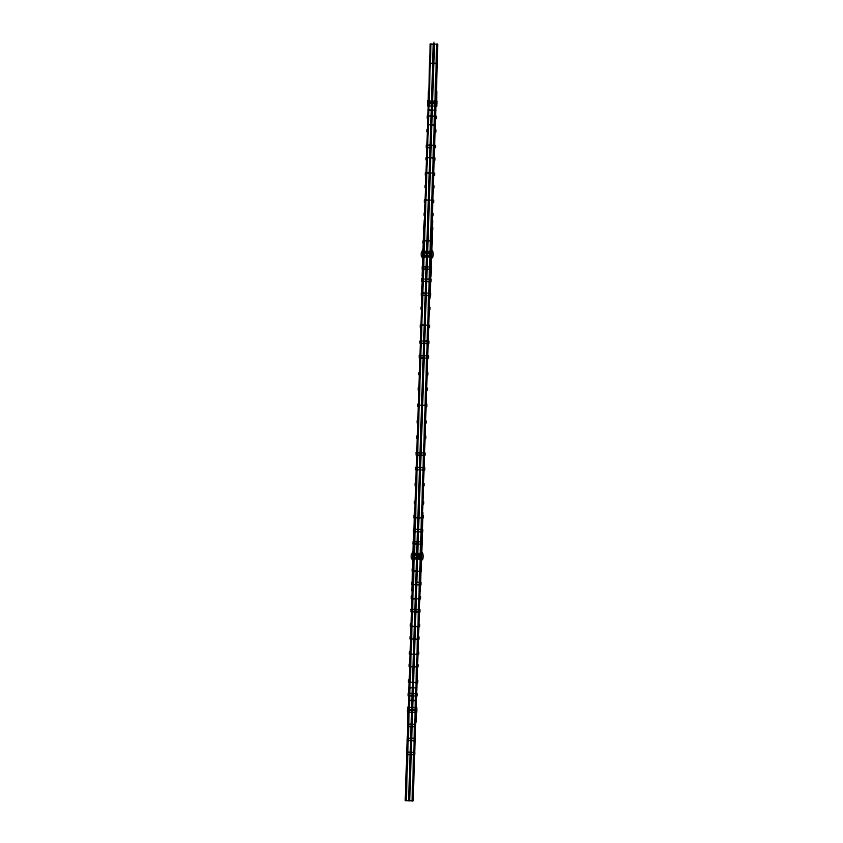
<?xml version="1.0" encoding="UTF-8"?>
<svg xmlns="http://www.w3.org/2000/svg" width="843" height="843" viewBox="0 0 843 843"><rect width="100%" height="100%" fill="white"/><g stroke="black" fill="none" stroke-linecap="round" stroke-linejoin="round"><path stroke-width="1.26" d="M407.675 721.555L407.886 709.911M408.328 712.251L408.381 710.038M428.212 102.214L428.465 91.097M428.518 103.204L430.078 44.036L437.601 44.236L436.052 103.404M430.931 44.057L414.356 556.275M415.862 712.44L415.926 710.238L411.69 709.996M431.837 102.561L433.365 44.121M433.523 44.131L408.834 800.692L431.837 102.519M416.147 722.188L416.421 710.196M433.334 63.425L433.892 42.15M434.324 44.152L409.477 800.713L434.166 44.142M436.748 44.215L420.236 554.515M420.973 554.589L437.496 44.226M436.537 102.477L436.832 91.35M408.054 695.738L408.138 693.41M408.581 679.943L408.507 682.282L417.654 682.588L417.738 680.248M409.024 666.581L409.097 664.242M409.519 651.797L409.435 654.136L418.592 654.442L418.665 652.103M410.014 636.581L409.94 638.91L417.791 639.173M410.436 624.041L410.362 626.381L419.508 626.686L419.593 624.347M411.279 598.614L411.352 596.275M411.827 582.207L411.742 584.547L420.899 584.852L420.973 582.513L417.053 582.387M412.195 571.09L412.269 568.762M413.175 541.554L413.091 543.883L422.248 544.188L422.322 541.859M413.966 517.665L414.039 515.336M414.429 503.629L414.503 501.29M415.03 485.589L415.104 483.25M415.557 469.72L415.631 467.38M416.6 438.255L416.674 435.926M417.106 422.901L417.18 420.573M417.654 406.337L417.738 404.008M418.191 390.056L418.276 387.717M418.708 374.703L418.781 372.364M419.751 343.238L419.825 340.909M420.278 327.369L420.351 325.04L429.509 325.345L429.424 327.674M420.878 309.328L420.952 307M421.416 292.953L421.342 295.292L430.488 295.598L430.573 293.259L422.722 292.995M423.07 242.963L423.154 240.624M423.523 229.507L423.597 227.178M423.987 215.439L424.061 213.1M424.419 202.32L424.503 199.981L433.65 200.286L433.576 202.626M424.904 187.673L424.988 185.344M425.325 175.144L425.399 172.804L434.556 173.11L434.472 175.449M425.831 159.917L425.905 157.588M426.758 131.771L426.843 129.443M427.211 118.315L427.285 115.976L436.442 116.281L436.358 118.621M412.596 569.057L412.954 558.466L411.921 590.722M413.102 553.946L413.755 534.314M422.322 276.019L422.975 256.388M423.123 251.867L423.808 231.108M413.144 553.956L414.524 512.312M421.637 298.022L423.017 256.377M423.165 251.878L424.219 220.16M413.544 558.182L405.399 800.597L428.56 102.309L413.576 557.202M406.252 800.597L414.292 558.192M417.116 557.318L417.18 555.368M417.348 557.328L417.411 555.368M418.17 557.349L418.233 555.4M419.108 557.381L419.171 555.432M412.069 800.787L420.172 556.454M420.942 555.495L412.912 800.85L435.968 102.551M420.299 590.996L421.363 558.73L421.057 569.331M422.891 512.586L421.511 554.241L422.206 534.588M430.004 298.296L431.384 256.651M431.532 252.152L432.585 220.434M430.773 276.304L431.426 256.662M431.574 252.141L432.269 231.382M417.211 696.044L417.285 693.705M418.181 666.876L418.254 664.547M419.097 639.215L419.171 636.886M420.509 596.581L420.436 598.92L412.585 598.656M421.342 571.396L421.426 569.067M423.112 517.971L423.197 515.631M423.586 503.935L423.66 501.596M424.177 485.895L424.261 483.555M424.703 470.025L424.788 467.686M425.747 438.56L425.831 436.221M426.263 423.207L426.337 420.878M426.811 406.642L426.885 404.313M427.348 390.362L427.422 388.022M427.854 375.009L427.938 372.669M428.982 341.215L428.897 343.544L421.057 343.291M430.025 309.634L430.099 307.295M432.227 243.269L432.301 240.929M432.67 229.812L432.754 227.473M433.144 215.745L433.218 213.405M434.061 187.978L434.134 185.65M434.977 160.223L435.062 157.883M435.399 147.778L435.473 145.449L426.316 145.144L426.242 147.483L430.162 147.609M435.915 132.077L435.989 129.738M408.402 709.838L408.476 708.32M429.572 63.33L436.99 63.488M422.807 250.213C420.783 251.815 420.636 256.283 422.543 258.011M431.764 258.316C433.776 256.715 433.924 252.247 432.016 250.519M412.785 552.291C410.762 553.893 410.615 558.361 412.522 560.1M421.742 560.405C423.755 558.793 423.903 554.336 421.995 552.597M436.073 102.604L428.55 102.446L436.073 102.73M428.297 110.033L435.82 110.285M427.812 124.68L435.336 124.933M427.211 157.63L433.755 157.841M424.461 240.666L430.994 240.887M423.618 251.277L431.131 251.53M423.555 253.163L431.079 253.416M423.492 255.113L431.005 255.366M423.428 256.999L430.942 257.252M421.131 340.951L427.675 341.162M418.507 405.188L426.031 405.441M416.937 467.422L423.481 467.644M416.863 469.762L423.397 469.972M415.272 517.707L421.806 517.929M414.482 541.596L421.015 541.807M413.597 553.356L421.121 553.609M413.534 555.242L421.057 555.495M413.47 557.202L420.994 557.444M413.407 559.078L420.931 559.33M413.502 571.143L420.035 571.354M410.33 666.623L416.874 666.834M409.14 687.625L416.663 687.877M409.445 693.452L415.978 693.663M409.361 695.781L415.905 696.002M408.718 700.364L416.242 700.607M408.402 710.006L411.848 709.964M405.399 800.555L412.922 800.808M407.591 710.017L407.527 712.23L416.684 712.461L416.737 710.259L407.591 710.017M407.19 752.272L407.137 754.485L414.545 754.675L414.598 752.472L407.19 752.272M407.559 738.257L407.496 740.47L414.914 740.66L414.967 738.457L407.559 738.257M407.928 724.274L407.864 726.476L415.272 726.677L415.336 724.464L407.928 724.274M427.78 100.981L427.717 103.183L436.874 103.426L436.927 101.223L427.78 100.981M407.675 707.372L407.591 709.711L416.748 710.006L416.821 707.677L407.675 707.372M410.92 609.394L410.847 611.733L419.993 612.039L420.077 609.7L410.92 609.394M412.722 554.241L412.585 558.14L421.806 558.445L421.932 554.546L412.722 554.241M413.576 529.288L413.502 531.627L422.649 531.933L422.733 529.594L413.576 529.288M416.115 452.712L416.042 455.041L425.188 455.346L425.272 453.007L416.115 452.712M419.34 355.577L419.266 357.917L428.413 358.222L428.497 355.883L419.34 355.577M421.879 279.001L421.806 281.33L430.952 281.636L431.036 279.296L421.879 279.001M422.29 266.736L422.206 269.075L431.363 269.381L431.437 267.041L422.29 266.736M422.743 252.162L422.606 256.061L431.827 256.367L431.953 252.468L422.743 252.162M427.707 103.531L427.633 105.87L436.779 106.176L436.864 103.837L427.707 103.531"/></g></svg>
